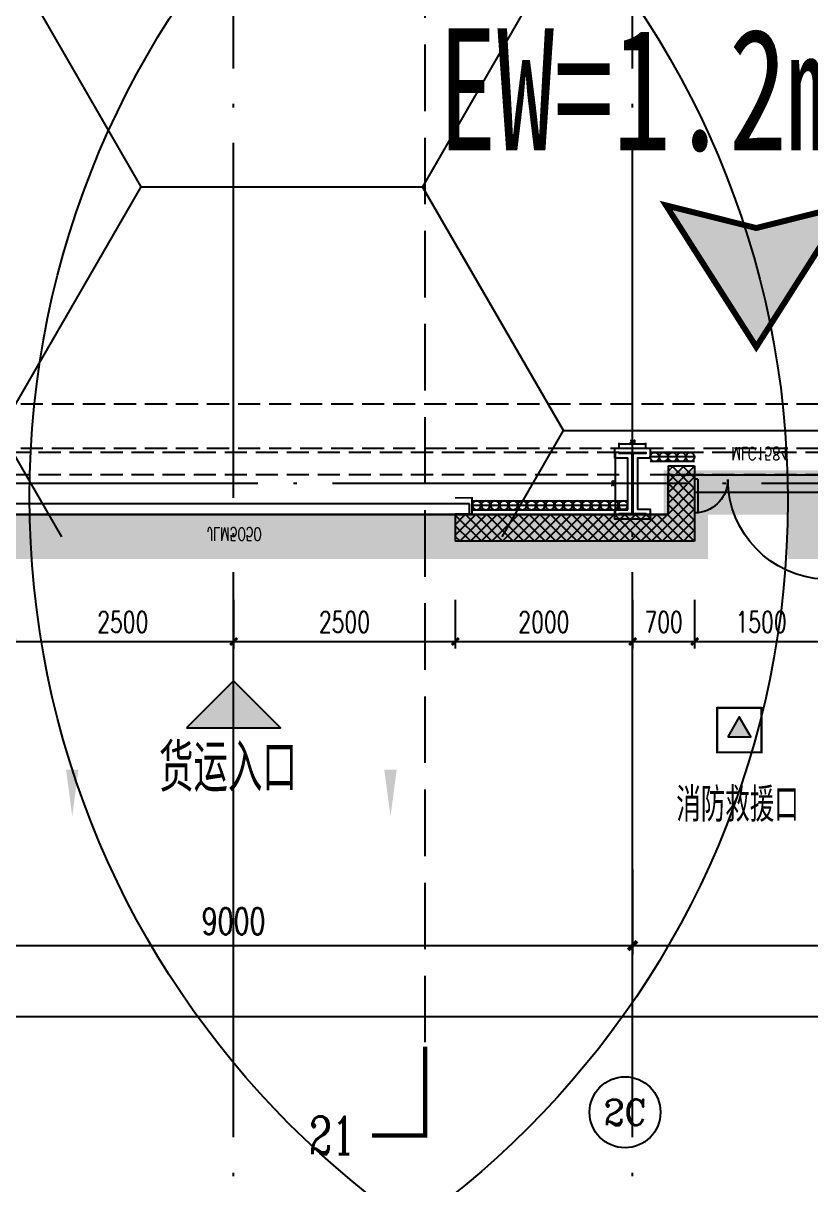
# Model space of a CAD drawing. Extents: x -821772 to -21949, y 506164 to 1049594.
# Drawn here: x -153727 to -144844, y 632164 to 645261 of the extents above; entities that cross this region are included whole.
import ezdxf
from ezdxf.enums import TextEntityAlignment as Align
from ezdxf.xclip import XClip

# ---------------------------------------------------------------- set-up
doc = ezdxf.new("R2010")
doc.units = 0
doc.header["$LTSCALE"] = 1000
doc.header["$MEASUREMENT"] = 0
doc.header["$XCLIPFRAME"] = 2
for name, pattern in [('10平面20250807_t3$0$10平面$0$DASH', [0.35, 0.25, -0.1]), ('10平面20250807_t3$0$DASH', [0.35, 0.25, -0.1]), ('10平面20250807_t3$0$DOTE', [2.42, 2, -0.2, 0.02, -0.2]), ('DASH', [0.35, 0.25, -0.1])]:
    doc.linetypes.add(name, pattern=pattern)
doc.layers.get('Defpoints').update_dxf_attribs({"color": 210})
doc.layers.add('1-防火分区线', color=201, linetype='DASH', lineweight=50)
for name, color, linetype in [('10平面20250807_t3$0$10平面$0$WINDOW', 8, 'Continuous'), ('10平面20250807_t3$0$10平面$0$WINDOW_TEXT', 8, 'Continuous'), ('10平面20250807_t3$0$A-AXIS-D', 8, 'Continuous'), ('10平面20250807_t3$0$A-AXIS-DOTE', 8, '10平面20250807_t3$0$DOTE'), ('10平面20250807_t3$0$A-AXIS-DP', 8, 'Continuous'), ('10平面20250807_t3$0$A-AXIS-SYMB', 8, 'Continuous'), ('10平面20250807_t3$0$A-HATCH-2', 8, 'Continuous'), ('10平面20250807_t3$0$A-HRAIL', 8, 'Continuous'), ('10平面20250807_t3$0$A-LIN-V', 8, 'Continuous'), ('10平面20250807_t3$0$A-SFCE', 8, 'Continuous'), ('10平面20250807_t3$0$A-TEXT', 8, 'Continuous'), ('10平面20250807_t3$0$A-WINDOW', 8, 'Continuous'), ('10平面20250807_t3$0$AS-COLN', 8, 'Continuous'), ('10平面20250807_t3$0$AS-WALL', 8, 'Continuous'), ('10平面20250807_t3$0$AS-结构边线层', 8, 'Continuous'), ('10平面20250807_t3$0$DIM_SYMB', 8, 'Continuous'), ('10平面20250807_t3$0$FH-line', 8, 'Continuous'), ('10平面20250807_t3$0$FH-tri', 8, 'Continuous'), ('10平面20250807_t3$0$PUB_HATCH', 8, 'Continuous'), ('10平面20250807_t3$0$PUB_TEXT', 8, 'Continuous'), ('10平面20250807_t3$0$RP-N2-01$0$$0$A-WIND-J', 8, 'Continuous'), ('10平面20250807_t3$0$RP-N2-01$0$A-WIND-J', 8, 'Continuous'), ('10平面20250807_t3$0$SB_ZF消火栓', 10, 'Continuous'), ('PUB_HATCH', 8, 'Continuous'), ('SPACE', 7, 'Continuous'), ('指示', 1, 'Continuous')]:
    doc.layers.add(name, color=color, linetype=linetype)
doc.styles.add('10平面20250807_t3$0$10平面$0$_TCH_WINDOW', font='SIMPLEX', dxfattribs={"height": 3.5, "bigfont": 'GBCBIG'})
doc.styles.add('10平面20250807_t3$0$_TCH_AXIS', font='COMPLEX', dxfattribs={"bigfont": 'GBCBIG'})
doc.styles.add('10平面20250807_t3$0$_TCH_DIM', font='SIMPLEX', dxfattribs={"bigfont": 'GBCBIG'})
doc.styles.add('10平面20250807_t3$0$_TCH_DIM_T3', font='SIMPLEX', dxfattribs={"width": 0.705882, "bigfont": 'GBCBIG'})
doc.styles.add('10平面20250807_t3$0$_TCH_LABEL', font='COMPLEX', dxfattribs={"bigfont": 'GBCBIG'})
doc.styles.add('10平面20250807_t3$0$A-STANDARD', font='SIMPLEX', dxfattribs={"bigfont": 'GBCBIG'})
doc.styles.add('黑体', font='simhei.ttf', dxfattribs={"width": 0.7})
doc.dimstyles.new('10平面20250807_t3$0$_TCH_ARCH&&10', dxfattribs={"dimtxt": 29.75, "dimasz": 10, "dimexe": 10, "dimexo": 10, "dimgap": 12.625, "dimtad": 1, "dimdec": 0, "dimzin": 0, "dimdsep": 46, "dimtxsty": '10平面20250807_t3$0$_TCH_DIM_T3', "dimblk": '10平面20250807_t3$0$_ArchTick', "dimcen": 0.09, "dimclrt": 7, "dimazin": 2, "dimtfac": 1, "dimtdec": 0, "dimtix": 1, "dimtmove": 2, "dimatfit": 3, "dimfxl": 0, "dimtolj": 1, "dimtzin": 0, "dimarcsym": 0})
doc.dimstyles.new('10平面20250807_t3$0$_TCH_ARCH&&100', dxfattribs={"dimtxt": 297.5, "dimasz": 100, "dimexe": 100, "dimexo": 100, "dimgap": 126.25, "dimtad": 1, "dimdec": 0, "dimzin": 0, "dimdsep": 46, "dimtxsty": '10平面20250807_t3$0$_TCH_DIM_T3', "dimblk": '10平面20250807_t3$0$_ArchTick', "dimcen": 0.09, "dimclrt": 7, "dimazin": 2, "dimtfac": 1, "dimtdec": 0, "dimtix": 1, "dimtmove": 2, "dimatfit": 3, "dimfxl": 0, "dimtolj": 1, "dimtzin": 0, "dimarcsym": 0})
doc.dimstyles.new('10平面20250807_t3$0$_TCH_ARCH&&80', dxfattribs={"dimtxt": 238, "dimasz": 80, "dimexe": 80, "dimexo": 80, "dimgap": 101, "dimtad": 1, "dimdec": 0, "dimzin": 0, "dimdsep": 46, "dimtxsty": '10平面20250807_t3$0$_TCH_DIM_T3', "dimblk": '10平面20250807_t3$0$_ArchTick', "dimcen": 0.09, "dimclrt": 7, "dimazin": 2, "dimtfac": 1, "dimtdec": 0, "dimtix": 1, "dimtmove": 2, "dimatfit": 3, "dimfxl": 0, "dimtolj": 1, "dimtzin": 0, "dimarcsym": 0})
pattern_1 = [(45, (60, 0), (-60.000061, 60.000061), []), (135, (60, 0), (-60.000061, -60.000061), [])]

# ---------------------------------------------------------------- blocks, each defined once
blk = doc.blocks.new('指示')
at = {"layer": '指示'}
blk.add_hatch(color=8, dxfattribs=at).paths.add_polyline_path([(-248568, -61667), (-245540, -56919), (-242513, -61667), (-245540, -60909)])
at = {"layer": '指示', "color": 240, "const_width": 200}
blk.add_lwpolyline([(-248568, -61667), (-245540, -56919), (-242513, -61667), (-245540, -60909)], close=True, dxfattribs=at)
blk = doc.blocks.new('10平面20250807_t3$0$_ArchTick')
at = {"color": 0, "linetype": 'ByBlock', "const_width": 0.4}
blk.add_lwpolyline([(-0.5, -0.5), (0.5, 0.5)], dxfattribs=at)
blk = doc.blocks.new('*D9940')
at = {"layer": '10平面20250807_t3$0$A-AXIS-D', "color": 0, "lineweight": -2}
for p, q in [((64882, -169100), (64882, -170060)), ((73882, -169100), (73882, -170060)), ((64882, -169960), (73882, -169960))]:
    blk.add_line(p, q, dxfattribs=at)
at = {"layer": 'Defpoints', "color": 0}
for p in [(64882, -169000), (73882, -169000), (73882, -169960)]:
    blk.add_point(p, dxfattribs=at)
at = {"layer": '10平面20250807_t3$0$A-AXIS-D', "color": 0, "lineweight": -2, "xscale": 100, "yscale": 100, "zscale": 100, "rotation": 180}
blk.add_blockref('10平面20250807_t3$0$_ArchTick', (64882, -169960), dxfattribs=at)
at = {"layer": '10平面20250807_t3$0$A-AXIS-D', "color": 0, "lineweight": -2, "xscale": 100, "yscale": 100, "zscale": 100}
blk.add_blockref('10平面20250807_t3$0$_ArchTick', (73882, -169960), dxfattribs=at)
at = {"layer": '10平面20250807_t3$0$A-AXIS-D', "color": 7, "insert": (69382, -169685), "char_height": 297.5, "attachment_point": 5, "style": '10平面20250807_t3$0$_TCH_DIM_T3'}
blk.add_mtext('\\A1;9000', dxfattribs=at)
blk = doc.blocks.new('*D9941')
at = {"layer": '10平面20250807_t3$0$A-AXIS-D', "color": 0, "lineweight": -2}
for p, q in [((73882, -169100), (73882, -170060)), ((82882, -169100), (82882, -170060)), ((73882, -169960), (82882, -169960))]:
    blk.add_line(p, q, dxfattribs=at)
at = {"layer": 'Defpoints', "color": 0}
for p in [(73882, -169000), (82882, -169000), (82882, -169960)]:
    blk.add_point(p, dxfattribs=at)
at = {"layer": '10平面20250807_t3$0$A-AXIS-D', "color": 0, "lineweight": -2, "xscale": 100, "yscale": 100, "zscale": 100, "rotation": 180}
blk.add_blockref('10平面20250807_t3$0$_ArchTick', (73882, -169960), dxfattribs=at)
at = {"layer": '10平面20250807_t3$0$A-AXIS-D', "color": 0, "lineweight": -2, "xscale": 100, "yscale": 100, "zscale": 100}
blk.add_blockref('10平面20250807_t3$0$_ArchTick', (82882, -169960), dxfattribs=at)
at = {"layer": '10平面20250807_t3$0$A-AXIS-D', "color": 7, "insert": (78382, -169685), "char_height": 297.5, "attachment_point": 5, "style": '10平面20250807_t3$0$_TCH_DIM_T3'}
blk.add_mtext('\\A1;9000', dxfattribs=at)
blk = doc.blocks.new('*D10025')
at = {"layer": '10平面20250807_t3$0$A-AXIS-D', "color": 0, "lineweight": -2}
for p, q in [((-65318, -169200), (-65318, -170860)), ((92682, -169200), (92682, -170860)), ((-65318, -170760), (92682, -170760))]:
    blk.add_line(p, q, dxfattribs=at)
at = {"layer": 'Defpoints', "color": 0}
for p in [(-65318, -169100), (92682, -169100), (92682, -170760)]:
    blk.add_point(p, dxfattribs=at)
at = {"layer": '10平面20250807_t3$0$A-AXIS-D', "color": 0, "lineweight": -2, "xscale": 100, "yscale": 100, "zscale": 100, "rotation": 180}
blk.add_blockref('10平面20250807_t3$0$_ArchTick', (-65318, -170760), dxfattribs=at)
at = {"layer": '10平面20250807_t3$0$A-AXIS-D', "color": 0, "lineweight": -2, "xscale": 100, "yscale": 100, "zscale": 100}
blk.add_blockref('10平面20250807_t3$0$_ArchTick', (92682, -170760), dxfattribs=at)
at = {"layer": '10平面20250807_t3$0$A-AXIS-D', "color": 7, "insert": (13682, -170485), "char_height": 297.5, "attachment_point": 5, "style": '10平面20250807_t3$0$_TCH_DIM_T3'}
blk.add_mtext('\\A1;158000', dxfattribs=at)
blk = doc.blocks.new('10平面20250807_t3$0$JYC-1')
at = {"layer": '10平面20250807_t3$0$FH-tri'}
h = blk.add_hatch(color=2, dxfattribs=at)
h.dxf.hatch_style = 1
h.paths.add_polyline_path([(-107327, 106077), (-106077, 107327), (-107327, 107327)])
at = {"layer": '10平面20250807_t3$0$FH-tri', "color": 2}
blk.add_lwpolyline([(-107327, 106077), (-106077, 107327), (-106077, 107327), (-107327, 107327)], close=True, dxfattribs=at)
at = {"layer": '10平面20250807_t3$0$A-TEXT', "style": '10平面20250807_t3$0$A-STANDARD'}
blk.add_text('货运入口', height=900.2, rotation=45, dxfattribs=at).set_placement((-106842, 104859))
blk = doc.blocks.new('10平面20250807_t3$0$10平面$0$$DorLib2D$00000126')
at = {"color": 0, "linetype": 'Continuous'}
for p, q in [((-0.532, 0.5), (-0.532, 0.9)), ((0.532, 0.9), (0.532, 0.5))]:
    blk.add_line(p, q, dxfattribs=at)
at = {"color": 0, "linetype": '10平面20250807_t3$0$10平面$0$DASH'}
for p, q in [((-0.532, 0.9), (0.532, 0.9)), ((-0.532, 0.5), (0.532, 0.5))]:
    blk.add_line(p, q, dxfattribs=at)
blk = doc.blocks.new('10平面20250807_t3$0$DOOR2DLIB$SYSLIB$00000123')
at = {"color": 0}
for p, q in [((0.475, -0.0014), (0.475, 0.7521)), ((0.475, 0.7521), (0.5, 0.7521)), ((0.5, -0.0014), (0.5, 0.7521)), ((-0.5, 0), (-0.5, 0.252)), ((-0.475, 0.252), (-0.5, 0.252)), ((-0.475, 0), (-0.475, 0.252)), ((-0.475, 0), (-0.5, 0)), ((0.475, -0.0014), (0.5, -0.0014))]:
    blk.add_line(p, q, dxfattribs=at)
for centre, radius, start, end in [((0.5046, -0.0019), 0.7546, 92.24927, 179.72377), ((-0.5008, 0.0026), 0.2508, 359.78987, 84.09744)]:
    blk.add_arc(centre, radius, start, end, dxfattribs=at)
blk = doc.blocks.new('10平面20250807_t3$0$42343243')
at = {"layer": '10平面20250807_t3$0$PUB_HATCH'}
h = blk.add_hatch(dxfattribs=at)
h.set_pattern_fill('多孔材料', color=256, scale=30, style=0)
h.set_pattern_definition(pattern_1)
h.paths.add_polyline_path([(-146454, 1222870), (-146154, 1223170), (-148854, 1223170), (-148854, 1222870)])
h = blk.add_hatch(dxfattribs=at)
h.set_pattern_fill('多孔材料', color=256, scale=30, style=0)
h.set_pattern_definition(pattern_1)
h.paths.add_polyline_path([(-146454, 1222320), (-146154, 1222620), (-146154, 1223170), (-146454, 1222870)])
h = blk.add_hatch(dxfattribs=at)
h.set_pattern_fill('多孔材料', color=256, scale=30, style=0)
h.set_pattern_definition(pattern_1)
h.paths.add_polyline_path([(-146454, 1222320), (-146154, 1222320), (-146154, 1222620)])
at = {"layer": '10平面20250807_t3$0$10平面$0$WINDOW'}
blk.add_line((-144654, 1222620), (-146154, 1222620), dxfattribs=at)
at = {"layer": '10平面20250807_t3$0$AS-WALL'}
for p, q in [((-146154, 1223170), (-148854, 1223170)), ((-148854, 1222870), (-148854, 1223170)), ((-146154, 1222620), (-146154, 1223170)), ((-146454, 1222870), (-148854, 1222870)), ((-146454, 1222320), (-146454, 1222870)), ((-146154, 1222320), (-146154, 1222620)), ((-146454, 1222320), (-146154, 1222320))]:
    blk.add_line(p, q, dxfattribs=at)
at = {"layer": '10平面20250807_t3$0$10平面$0$WINDOW'}
ref = blk.add_blockref('10平面20250807_t3$0$DOOR2DLIB$SYSLIB$00000123', (-145404, 1222470), dxfattribs=dict(at, xscale=-1500, yscale=-1500, zscale=300, rotation=179.9999999999555))
ref.add_attrib('A', 'MLC1584', (-145737, 1222108), dxfattribs={"layer": '10平面20250807_t3$0$10平面$0$WINDOW_TEXT', "ltscale": 500, "height": 148.8, "rotation": 360, "style": '10平面20250807_t3$0$10平面$0$_TCH_WINDOW', "width": 0.705882})
ref = blk.add_blockref('10平面20250807_t3$0$10平面$0$$DorLib2D$00000126', (-151354, 1223020), dxfattribs=dict(at, xscale=5000, yscale=300, zscale=300, rotation=180))
ref.add_attrib('A', 'JLM5050', (-151655, 1223016), dxfattribs={"layer": '10平面20250807_t3$0$10平面$0$WINDOW_TEXT', "ltscale": 500, "height": 148.8, "style": '10平面20250807_t3$0$10平面$0$_TCH_WINDOW', "width": 0.705882})
blk = doc.blocks.new('10平面20250807_t3$0$43243')
at = {"layer": '10平面20250807_t3$0$AS-结构边线层'}
blk.add_lwpolyline([(-155994, 639720), (-146454, 639720), (-146454, 640170), (-144354, 640170), (-144354, 639720), (-128354, 639720), (-128354, 658060), (-128054, 658060), (-128054, 681330), (-128354, 681330), (-128354, 696460), (-128054, 696460), (-128054, 715680), (-128354, 715680), (-128354, 722920), (-128354, 722920), (-144354, 722920), (-144354, 722470), (-146454, 722470), (-146454, 722920), (-155994, 722920)], dxfattribs=at)
blk = doc.blocks.new('10平面20250807_t3$0$3243243')
at = {"layer": '10平面20250807_t3$0$A-SFCE', "linetype": '10平面20250807_t3$0$DASH'}
for p, q in [((-147004.2, 640420), (-164704.2, 640420)), ((-147004.2, 640170), (-164704.2, 640170))]:
    blk.add_line(p, q, dxfattribs=at)
at = {"layer": '10平面20250807_t3$0$A-SFCE', "color": 2, "linetype": '10平面20250807_t3$0$DASH'}
for p, q in [((-138004.2, 640420), (-146704.2, 640420)), ((-138004.2, 640170), (-146704.2, 640170))]:
    blk.add_line(p, q, dxfattribs=at)
blk = doc.blocks.new('*D10488')
at = {"layer": '10平面20250807_t3$0$A-AXIS-DP', "color": 0, "lineweight": -2}
for p, q in [((-195790, 766880), (-195790, 766929)), ((-195790, 766919), (-195490, 766919)), ((-195490, 766880), (-195490, 766929))]:
    blk.add_line(p, q, dxfattribs=at)
at = {"layer": 'Defpoints', "color": 0}
for p in [(-195790, 766870), (-195490, 766919), (-195490, 766870)]:
    blk.add_point(p, dxfattribs=at)
at = {"layer": '10平面20250807_t3$0$A-AXIS-DP', "color": 0, "lineweight": -2, "xscale": 10, "yscale": 10, "zscale": 10, "rotation": 180}
blk.add_blockref('10平面20250807_t3$0$_ArchTick', (-195790, 766919), dxfattribs=at)
at = {"layer": '10平面20250807_t3$0$A-AXIS-DP', "color": 0, "lineweight": -2, "xscale": 10, "yscale": 10, "zscale": 10}
blk.add_blockref('10平面20250807_t3$0$_ArchTick', (-195490, 766919), dxfattribs=at)
at = {"layer": '10平面20250807_t3$0$A-AXIS-DP', "color": 7, "insert": (-195640, 766946), "char_height": 29.8, "attachment_point": 5, "style": '10平面20250807_t3$0$_TCH_DIM_T3'}
blk.add_mtext('\\A1;300', dxfattribs=at)
blk = doc.blocks.new('*D10489')
at = {"layer": '10平面20250807_t3$0$A-AXIS-DP', "color": 0, "lineweight": -2}
for p, q in [((-195800, 766820), (-195841, 766820)), ((-195831, 766120), (-195831, 766820)), ((-195800, 766120), (-195841, 766120))]:
    blk.add_line(p, q, dxfattribs=at)
at = {"layer": 'Defpoints', "color": 0}
for p in [(-195831, 766820), (-195790, 766820), (-195790, 766120)]:
    blk.add_point(p, dxfattribs=at)
at = {"layer": '10平面20250807_t3$0$A-AXIS-DP', "color": 0, "lineweight": -2, "xscale": 10, "yscale": 10, "zscale": 10}
for p, rotation in [((-195831, 766820), 90), ((-195831, 766120), 270)]:
    blk.add_blockref('10平面20250807_t3$0$_ArchTick', p, dxfattribs=dict(at, rotation=rotation))
at = {"layer": '10平面20250807_t3$0$A-AXIS-DP', "color": 7, "insert": (-195859, 766470), "char_height": 29.8, "attachment_point": 5, "rotation": 90, "style": '10平面20250807_t3$0$_TCH_DIM_T3'}
blk.add_mtext('\\A1;700', dxfattribs=at)
blk = doc.blocks.new('10平面20250807_t3$0$w42343')
at = {"layer": '10平面20250807_t3$0$A-HATCH-2', "linetype": '10平面20250807_t3$0$DASH'}
for p, q in [((-263654.2, 640970), (-128354.2, 640970)), ((-263654.2, 640470), (-128354.2, 640470))]:
    blk.add_line(p, q, dxfattribs=at)
blk = doc.blocks.new('10平面20250807_t3$0$RP-N2-01$0$$0$xfjy')
at = {"layer": '10平面20250807_t3$0$RP-N2-01$0$$0$A-WIND-J'}
h = blk.add_hatch(color=256, dxfattribs=at)
h.dxf.hatch_style = 1
h.paths.add_polyline_path([(1141876, -26214), (1142135, -26214), (1142005, -25989)])
at = {"layer": '10平面20250807_t3$0$RP-N2-01$0$$0$A-WIND-J', "const_width": 25}
blk.add_lwpolyline([(1141755, -25889), (1141755, -26389), (1142255, -26389), (1142255, -25889)], close=True, dxfattribs=at)
at = {"layer": '10平面20250807_t3$0$RP-N2-01$0$$0$A-WIND-J'}
for points in [[(1141755, -26389), (1142255, -26389), (1142255, -25889), (1141755, -25889)], [(1141876, -26214), (1142135, -26214), (1142005, -25989)]]:
    blk.add_lwpolyline(points, close=True, dxfattribs=at)
blk = doc.blocks.new('10平面20250807_t3$0$RP-N2-01$0$xfjy')
at = {"layer": '10平面20250807_t3$0$RP-N2-01$0$$0$A-WIND-J'}
blk.add_blockref('10平面20250807_t3$0$RP-N2-01$0$$0$xfjy', (0, 0), dxfattribs=at)
blk = doc.blocks.new('10平面20250807_t3$0$1232')
at = {"layer": '10平面20250807_t3$0$RP-N2-01$0$A-WIND-J'}
blk.add_blockref('10平面20250807_t3$0$RP-N2-01$0$xfjy', (-1287655, 663429, 0), dxfattribs=at)
at = {"layer": '10平面20250807_t3$0$A-TEXT', "style": '10平面20250807_t3$0$_TCH_DIM'}
blk.add_text('消防救援口', height=384.1, dxfattribs=at).set_placement((-146361, 636257, 0))
blk = doc.blocks.new('10平面20250807_t3$0$3333')
at = {"layer": '10平面20250807_t3$0$A-SFCE', "const_width": 20}
blk.add_lwpolyline([(-227064, 766320), (-227064, 766510), (-227244, 766510), (-227244, 766320)], dxfattribs=at)
blk = doc.blocks.new('10平面20250807_t3$0$99平面图例外参$0$$LinePat$圆环')
for points in [[(0, 150), (300, 150)], [(0, 0), (300, 0)], [(0, -150), (300, -150)]]:
    blk.add_lwpolyline(points)
at = {"color": 0}
blk.add_circle((150, 0), 150, dxfattribs=at)
blk = doc.blocks.new('10平面20250807_t3$0$34242343243')
at = {"layer": '10平面20250807_t3$0$A-HRAIL', "yscale": 0.3333333333333333, "zscale": 0.3333333333333333}
for p, xscale, rotation in [((-146554, 640370), 0.3333327849077565, 180), ((-146454, 640370), 0.3333327849077565, 180), ((-146354, 640370), 0.3333327849077565, 180), ((-146254, 640370), 0.3333327849077565, 180), ((-146154, 640370), 0.3333327849077565, 180), ((-148665, 639826), -0.3444734679294839, 179.999999999795), ((-148562, 639826), -0.3444734679294839, 179.999999999795), ((-148458, 639826), -0.3444734679294839, 179.999999999795), ((-148355, 639826), -0.3444734679294839, 179.999999999795), ((-148252, 639826), -0.3444734679294839, 179.999999999795), ((-148148, 639826), -0.3444734679294839, 179.999999999795), ((-148045, 639826), -0.3444734679294839, 179.999999999795), ((-147942, 639826), -0.3444734679294839, 179.999999999795), ((-147838, 639826), -0.3444734679294839, 179.999999999795), ((-147735, 639826), -0.3444734679294839, 179.999999999795), ((-147632, 639826), -0.3444734679294839, 179.999999999795), ((-147528, 639826), -0.3444734679294839, 179.999999999795), ((-147425, 639826), -0.3444734679294839, 179.999999999795), ((-147322, 639826), -0.3444734679294839, 179.999999999795), ((-147218, 639826), -0.3444734679294839, 179.999999999795), ((-147115, 639826), -0.3444734679294839, 179.999999999795), ((-147012, 639826), -0.3444734679294839, 179.999999999795)]:
    blk.add_blockref('10平面20250807_t3$0$99平面图例外参$0$$LinePat$圆环', p, dxfattribs=dict(at, xscale=xscale, rotation=rotation))
at = {"layer": '10平面20250807_t3$0$A-SFCE', "rotation": 270}
blk.add_blockref('10平面20250807_t3$0$3333', (-915175, 412666), dxfattribs=at)
blk = doc.blocks.new('10平面20250807_t3$0$A$C5D961328')
at = {"layer": '10平面20250807_t3$0$A-LIN-V', "ltscale": 500}
blk.add_circle((350, 40), 10001, dxfattribs=at)
blk = doc.blocks.new('10平面20250807_t3$0$234243242332')
at = {"layer": '10平面20250807_t3$0$SB_ZF消火栓'}
for p in [(-144004, 639880), (-155454, 639836)]:
    blk.add_blockref('10平面20250807_t3$0$A$C5D961328', p, dxfattribs=at)
blk = doc.blocks.new('*D12183')
at = {"layer": '10平面20250807_t3$0$A-AXIS-DP', "color": 0, "lineweight": -2}
for p, q in [((-153854, 638760), (-153854, 638210)), ((-151354, 638760), (-151354, 638210)), ((-153854, 638290), (-151354, 638290))]:
    blk.add_line(p, q, dxfattribs=at)
at = {"layer": 'Defpoints', "color": 0}
for p in [(-153854, 638840), (-151354, 638840), (-151354, 638290)]:
    blk.add_point(p, dxfattribs=at)
at = {"layer": '10平面20250807_t3$0$A-AXIS-DP', "color": 0, "lineweight": -2, "xscale": 80, "yscale": 80, "zscale": 80, "rotation": 180}
blk.add_blockref('10平面20250807_t3$0$_ArchTick', (-153854, 638290), dxfattribs=at)
at = {"layer": '10平面20250807_t3$0$A-AXIS-DP', "color": 0, "lineweight": -2, "xscale": 80, "yscale": 80, "zscale": 80}
blk.add_blockref('10平面20250807_t3$0$_ArchTick', (-151354, 638290), dxfattribs=at)
at = {"layer": '10平面20250807_t3$0$A-AXIS-DP', "color": 7, "insert": (-152604, 638510), "char_height": 238, "attachment_point": 5, "style": '10平面20250807_t3$0$_TCH_DIM_T3'}
blk.add_mtext('\\A1;2500', dxfattribs=at)
blk = doc.blocks.new('*D12184')
at = {"layer": '10平面20250807_t3$0$A-AXIS-DP', "color": 0, "lineweight": -2}
for p, q in [((-151354, 638760), (-151354, 638210)), ((-148854, 638760), (-148854, 638210)), ((-151354, 638290), (-148854, 638290))]:
    blk.add_line(p, q, dxfattribs=at)
at = {"layer": 'Defpoints', "color": 0}
for p in [(-151354, 638840), (-148854, 638840), (-148854, 638290)]:
    blk.add_point(p, dxfattribs=at)
at = {"layer": '10平面20250807_t3$0$A-AXIS-DP', "color": 0, "lineweight": -2, "xscale": 80, "yscale": 80, "zscale": 80, "rotation": 180}
blk.add_blockref('10平面20250807_t3$0$_ArchTick', (-151354, 638290), dxfattribs=at)
at = {"layer": '10平面20250807_t3$0$A-AXIS-DP', "color": 0, "lineweight": -2, "xscale": 80, "yscale": 80, "zscale": 80}
blk.add_blockref('10平面20250807_t3$0$_ArchTick', (-148854, 638290), dxfattribs=at)
at = {"layer": '10平面20250807_t3$0$A-AXIS-DP', "color": 7, "insert": (-150104, 638510), "char_height": 238, "attachment_point": 5, "style": '10平面20250807_t3$0$_TCH_DIM_T3'}
blk.add_mtext('\\A1;2500', dxfattribs=at)
blk = doc.blocks.new('*D12185')
at = {"layer": '10平面20250807_t3$0$A-AXIS-DP', "color": 0, "lineweight": -2}
for p, q in [((-148854, 638760), (-148854, 638210)), ((-146854, 638760), (-146854, 638210)), ((-148854, 638290), (-146854, 638290))]:
    blk.add_line(p, q, dxfattribs=at)
at = {"layer": 'Defpoints', "color": 0}
for p in [(-148854, 638840), (-146854, 638840), (-146854, 638290)]:
    blk.add_point(p, dxfattribs=at)
at = {"layer": '10平面20250807_t3$0$A-AXIS-DP', "color": 0, "lineweight": -2, "xscale": 80, "yscale": 80, "zscale": 80, "rotation": 180}
blk.add_blockref('10平面20250807_t3$0$_ArchTick', (-148854, 638290), dxfattribs=at)
at = {"layer": '10平面20250807_t3$0$A-AXIS-DP', "color": 0, "lineweight": -2, "xscale": 80, "yscale": 80, "zscale": 80}
blk.add_blockref('10平面20250807_t3$0$_ArchTick', (-146854, 638290), dxfattribs=at)
at = {"layer": '10平面20250807_t3$0$A-AXIS-DP', "color": 7, "insert": (-147854, 638510), "char_height": 238, "attachment_point": 5, "style": '10平面20250807_t3$0$_TCH_DIM_T3'}
blk.add_mtext('\\A1;2000', dxfattribs=at)
blk = doc.blocks.new('*D12186')
at = {"layer": '10平面20250807_t3$0$A-AXIS-DP', "color": 0, "lineweight": -2}
for p, q in [((-146854, 638760), (-146854, 638210)), ((-146154, 638760), (-146154, 638210)), ((-146854, 638290), (-146154, 638290))]:
    blk.add_line(p, q, dxfattribs=at)
at = {"layer": 'Defpoints', "color": 0}
for p in [(-146854, 638840), (-146154, 638840), (-146154, 638290)]:
    blk.add_point(p, dxfattribs=at)
at = {"layer": '10平面20250807_t3$0$A-AXIS-DP', "color": 0, "lineweight": -2, "xscale": 80, "yscale": 80, "zscale": 80, "rotation": 180}
blk.add_blockref('10平面20250807_t3$0$_ArchTick', (-146854, 638290), dxfattribs=at)
at = {"layer": '10平面20250807_t3$0$A-AXIS-DP', "color": 0, "lineweight": -2, "xscale": 80, "yscale": 80, "zscale": 80}
blk.add_blockref('10平面20250807_t3$0$_ArchTick', (-146154, 638290), dxfattribs=at)
at = {"layer": '10平面20250807_t3$0$A-AXIS-DP', "color": 7, "insert": (-146504, 638510), "char_height": 238, "attachment_point": 5, "style": '10平面20250807_t3$0$_TCH_DIM_T3'}
blk.add_mtext('\\A1;700', dxfattribs=at)
blk = doc.blocks.new('*D12187')
at = {"layer": '10平面20250807_t3$0$A-AXIS-DP', "color": 0, "lineweight": -2}
for p, q in [((-146154, 638760), (-146154, 638210)), ((-144654, 638760), (-144654, 638210)), ((-146154, 638290), (-144654, 638290))]:
    blk.add_line(p, q, dxfattribs=at)
at = {"layer": 'Defpoints', "color": 0}
for p in [(-146154, 638840), (-144654, 638840), (-144654, 638290)]:
    blk.add_point(p, dxfattribs=at)
at = {"layer": '10平面20250807_t3$0$A-AXIS-DP', "color": 0, "lineweight": -2, "xscale": 80, "yscale": 80, "zscale": 80, "rotation": 180}
blk.add_blockref('10平面20250807_t3$0$_ArchTick', (-146154, 638290), dxfattribs=at)
at = {"layer": '10平面20250807_t3$0$A-AXIS-DP', "color": 0, "lineweight": -2, "xscale": 80, "yscale": 80, "zscale": 80}
blk.add_blockref('10平面20250807_t3$0$_ArchTick', (-144654, 638290), dxfattribs=at)
at = {"layer": '10平面20250807_t3$0$A-AXIS-DP', "color": 7, "insert": (-145404, 638510), "char_height": 238, "attachment_point": 5, "style": '10平面20250807_t3$0$_TCH_DIM_T3'}
blk.add_mtext('\\A1;1500', dxfattribs=at)
blk = doc.blocks.new('10平面20250807_t3$0$dote')
at = {"layer": '10平面20250807_t3$0$A-AXIS-D'}
blk.add_circle((73797.3, -171838.9), 400, dxfattribs=at)
at = {"layer": '10平面20250807_t3$0$A-AXIS-DOTE', "ltscale": 2}
for p, q in [((69382.2, -169748.9), (69382.2, -75950)), ((73882.2, -169748.9), (73882.2, -75950)), ((98696.4, -164750), (-75513.6, -164750)), ((69382.2, -264080), (69382.2, -167560.7)), ((73882.2, -264080), (73882.2, -167560.7))]:
    blk.add_line(p, q, dxfattribs=at)
at = {"layer": '10平面20250807_t3$0$DIM_SYMB', "linetype": '10平面20250807_t3$0$DASH', "ltscale": 3}
blk.add_lwpolyline([(71542.3, -172100), (71542.3, -75175)], dxfattribs=at)
at = {"layer": '10平面20250807_t3$0$DIM_SYMB', "const_width": 50}
blk.add_lwpolyline([(70942.3, -172100), (71542.3, -172100), (71542.3, -171100)], dxfattribs=at)
at = {"layer": '10平面20250807_t3$0$PUB_TEXT', "style": '10平面20250807_t3$0$_TCH_AXIS'}
blk.add_text('2C', height=288.12, dxfattribs=at).set_placement((73557.2, -171982.9), (74037.4, -171982.9), align=Align.FIT)
at = {"layer": '10平面20250807_t3$0$PUB_TEXT', "style": '10平面20250807_t3$0$_TCH_LABEL', "width": 0.705882}
blk.add_text('21', height=425, dxfattribs=at).set_placement((70235.2, -172312.5))
at = {"layer": '10平面20250807_t3$0$A-AXIS-D'}
for base, p1, p2, picture, middle in [((73882.2, -169960), (64882.2, -169000), (73882.2, -169000), '*D9940', (69382.2, -169685)), ((82882.2, -169960), (73882.2, -169000), (82882.2, -169000), '*D9941', (78382.2, -169685)), ((92682.2, -170760), (-65317.8, -169100), (92682.2, -169100), '*D10025', (13682.2, -170485))]:
    dim = blk.add_linear_dim(base=base, p1=p1, p2=p2, angle=0, dimstyle='10平面20250807_t3$0$_TCH_ARCH&&100', override={"dimgap": 0}, dxfattribs=at)
    dim.commit()
    dim.dimension.update_dxf_attribs({"geometry": picture, "text_midpoint": middle, "dimtype": 129})
blk = doc.blocks.new('10平面20250807_t3$0$nt66')
at = {"layer": '10平面20250807_t3$0$A-HATCH-2'}
blk.add_lwpolyline([(-195840, 766870), (-195440, 766870), (-195440, 766758), (-195586, 766758), (-195586, 766182), (-195440, 766182), (-195440, 766070), (-195840, 766070), (-195840, 766182), (-195694, 766182), (-195694, 766758), (-195840, 766758)], close=True, dxfattribs=at)
at = {"layer": '10平面20250807_t3$0$AS-COLN'}
blk.add_lwpolyline([(-195790, 766820), (-195490, 766820), (-195490, 766808), (-195636, 766808), (-195636, 766132), (-195490, 766132), (-195490, 766120), (-195790, 766120), (-195790, 766132), (-195644, 766132), (-195644, 766808), (-195790, 766808)], close=True, dxfattribs=at)
at = {"layer": '10平面20250807_t3$0$A-AXIS-DP'}
for p1, p2, distance, picture, middle in [((-195790, 766870), (-195490, 766870), 48.8, '*D10488', (-195640, 766946.2)), ((-195790, 766120), (-195790, 766820), 41.2, '*D10489', (-195858.7, 766470))]:
    dim = blk.add_aligned_dim(p1=p1, p2=p2, distance=distance, dimstyle='10平面20250807_t3$0$_TCH_ARCH&&10', dxfattribs=at)
    dim.commit()
    dim.dimension.update_dxf_attribs({"geometry": picture, "text_midpoint": middle})
blk = doc.blocks.new('10平面20250807_t3$0$33333')
blk.add_blockref('10平面20250807_t3$0$nt66', (48786, -126400))
blk = doc.blocks.new('10平面20250807_t3')
at = {"layer": '10平面20250807_t3$0$A-AXIS-SYMB'}
for points in [[(-153174.2, 637777.7, 0, 0, 0), (-153174.2, 636317.7, 0, 140, 0), (-153174.2, 636842.7, 0, 0, 0)], [(-149584.2, 637777.7, 0, 0, 0), (-149584.2, 636317.7, 0, 140, 0), (-149584.2, 636842.7, 0, 0, 0)]]:
    blk.add_lwpolyline(points, format="xyseb", dxfattribs=at)
blk.add_blockref('10平面20250807_t3$0$1232', (0, 0))
at = {"layer": '10平面20250807_t3$0$A-AXIS-DP'}
blk.add_blockref('10平面20250807_t3$0$3243243', (0, 0), dxfattribs=at)
at = {"layer": '10平面20250807_t3$0$A-WINDOW'}
for name in ['10平面20250807_t3$0$43243', '10平面20250807_t3$0$33333', '10平面20250807_t3$0$w42343']:
    blk.add_blockref(name, (0, 0), dxfattribs=at)
at = {"layer": '10平面20250807_t3$0$A-WINDOW', "xscale": -1, "rotation": 180}
blk.add_blockref('10平面20250807_t3$0$42343243', (0, 1862590), dxfattribs=at)
at = {"layer": '10平面20250807_t3$0$AS-WALL'}
blk.add_blockref('10平面20250807_t3$0$dote', (-220736.4, 804820), dxfattribs=at)
at = {"layer": '10平面20250807_t3$0$DIM_SYMB'}
blk.add_blockref('10平面20250807_t3$0$34242343243', (0, 0), dxfattribs=at)
at = {"layer": '10平面20250807_t3$0$FH-line', "xscale": 0.6000000000000002, "yscale": 0.6000000000000002, "zscale": 0.6000000000000002, "rotation": 315.0000000000014}
blk.add_blockref('10平面20250807_t3$0$JYC-1', (-151354.2, 546777.7), dxfattribs=at)
at = {"layer": '10平面20250807_t3$0$SB_ZF消火栓', "linetype": 'Continuous'}
blk.add_blockref('10平面20250807_t3$0$234243242332', (0, 0), dxfattribs=at)
at = {"layer": '10平面20250807_t3$0$A-AXIS-DP'}
for p1, p2, picture, middle in [((-153854.2, 638840), (-151354.2, 638840), '*D12183', (-152604.2, 638510)), ((-151354.2, 638840), (-148854.2, 638840), '*D12184', (-150104.2, 638510)), ((-148854.2, 638840), (-146854.2, 638840), '*D12185', (-147854.2, 638510)), ((-146854.2, 638840), (-146154.2, 638840), '*D12186', (-146504.2, 638510)), ((-146154.2, 638840), (-144654.2, 638840), '*D12187', (-145404.2, 638510))]:
    dim = blk.add_aligned_dim(p1=p1, p2=p2, distance=-550, dimstyle='10平面20250807_t3$0$_TCH_ARCH&&80', dxfattribs=at)
    dim.commit()
    dim.dimension.update_dxf_attribs({"geometry": picture, "text_midpoint": middle})

msp = doc.modelspace()

# ---------------------------------------------------------------- block references
at = {"ltscale": 100}
ref = msp.add_blockref('10平面20250807_t3', (0, 0), dxfattribs=at)
XClip(ref).set_block_clipping_path([(-386212.6353242097, 506163.79756496), (-21948.7593967821, 884998.2285294847)])

# ---------------------------------------------------------------- next in the draw order: hatches: boundary and pattern name
at = {"layer": 'PUB_HATCH', "ltscale": 5000}
h = msp.add_hatch(dxfattribs=at)
h.set_pattern_fill('HONEY', color=8, scale=2000)
h.set_pattern_definition([(0, (0, 0), (4762.5, 2749.63), [3175, -6350]), (120, (0, 0), (-4762.499, 2749.631), [3175, -6350]), (60, (0, 0), (0.0006, 5499.261), [-6350, 3175])])
h.paths.add_polyline_path([(-198854.2, 639470), (-198854.2, 639970), (-200254.2, 639970), (-200254.2, 639470), (-252854.2, 639470), (-252854.2, 639970), (-254254.2, 639970), (-254254.2, 639470), (-286054.2, 639470), (-286054.2, 657033.3), (-264595.3, 723170), (-254254.2, 723170), (-254254.2, 722670), (-252854.2, 722670), (-252854.2, 723170), (-200254.2, 723170), (-200254.2, 722670), (-198854.2, 722670), (-198854.2, 723170), (-146254.2, 723170), (-146254.2, 722670), (-144854.2, 722670), (-144854.2, 723170), (-128054.2, 723170), (-128054.2, 639470), (-144854.2, 639470), (-144854.2, 639970), (-146254.2, 639970), (-146254.2, 639470)])

# ---------------------------------------------------------------- next in the draw order: linework, layer by layer
at = {"layer": '1-防火分区线', "color": 1, "linetype": 'DASH', "ltscale": 5, "const_width": 500}
msp.add_lwpolyline([(-198854.2, 723170), (-146254.2, 723170), (-146254.2, 722670), (-144854.2, 722670), (-144854.2, 723170), (-128054.2, 723170), (-128054.2, 639470), (-144854.2, 639470), (-144854.2, 639970), (-146254.2, 639970), (-146254.2, 639470), (-198854.2, 639470)], dxfattribs=at)

# ---------------------------------------------------------------- next in the draw order: block references
at = {"layer": '指示', "xscale": -0.3359999999217689, "yscale": 0.3359999999217689, "zscale": 0.3359999999217689, "rotation": 179.999955524289}
msp.add_blockref('指示', (-62956.9, 622486.2), dxfattribs=at)

# ---------------------------------------------------------------- next in the draw order: texts
at = {"layer": 'SPACE', "style": '黑体', "width": 0.7}
msp.add_text('EW=1.2m', height=1375.11, dxfattribs=at).set_placement((-149041.8, 643826.9))

doc.saveas('drawing.dxf')
